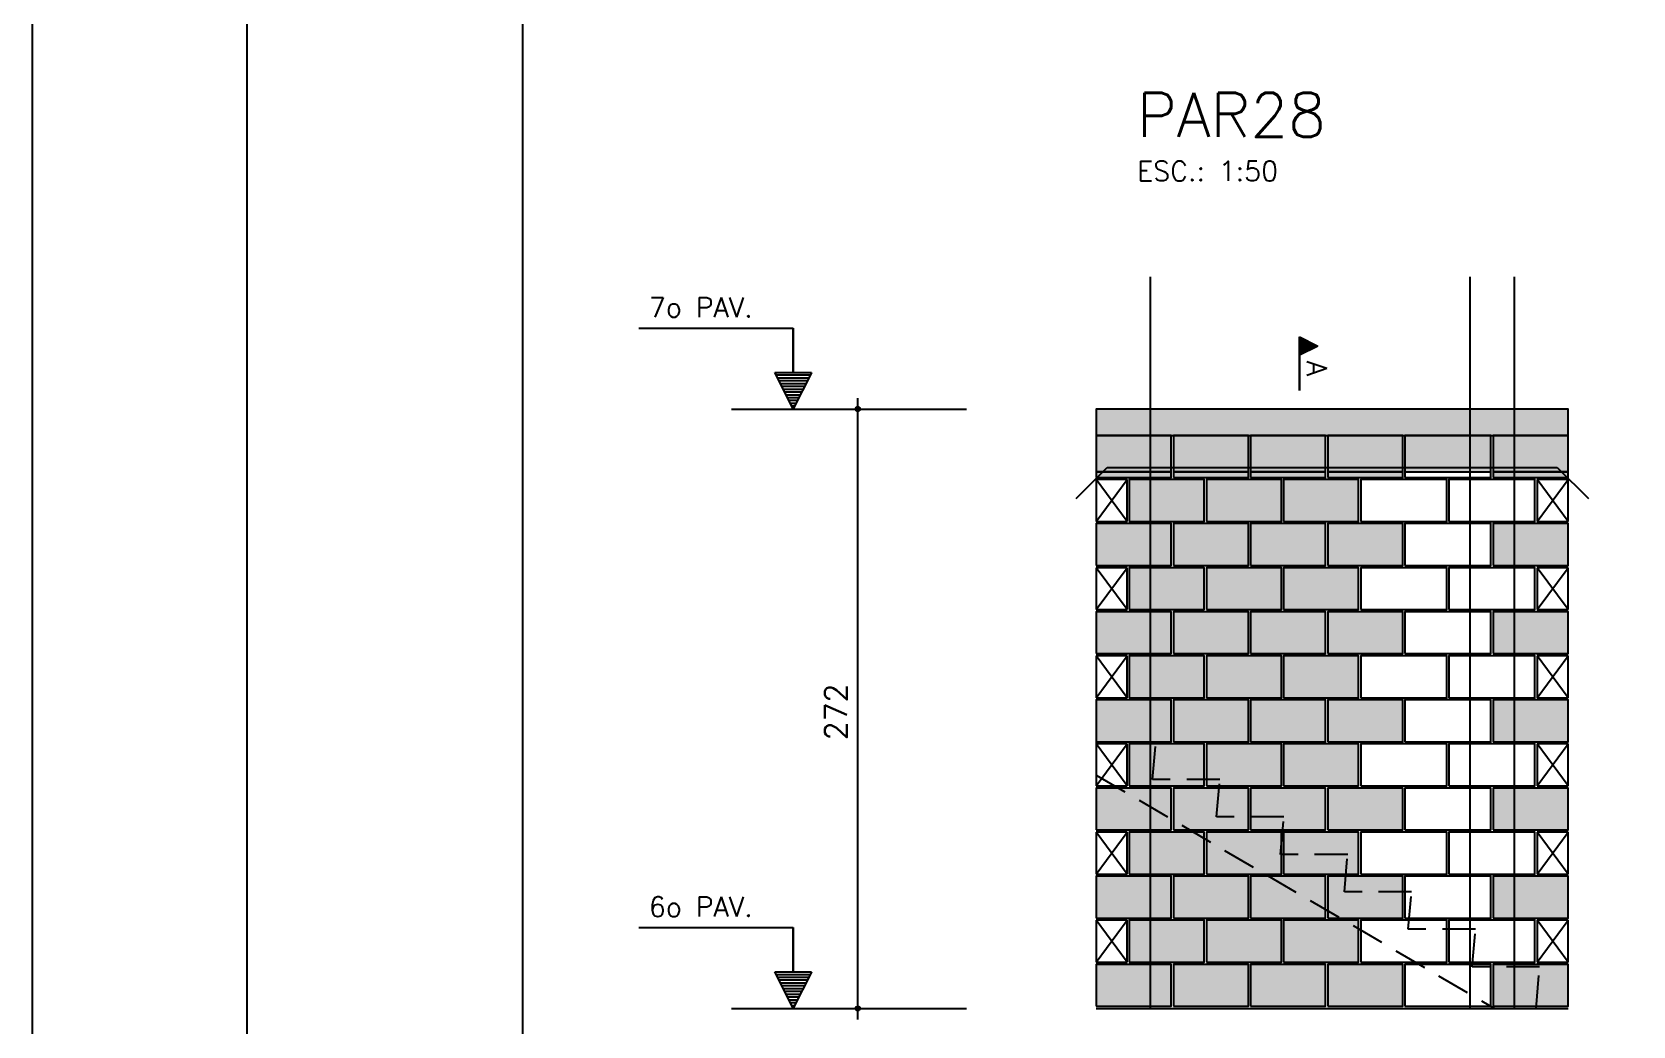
# Model space of a CAD drawing. Extents: x -1.9 to 86, y -1.6 to 61.
# Drawn here: x -1.95 to 12.57, y 36.41 to 45.44 of the extents above; entities that cross this region are included whole.
import ezdxf

# ---------------------------------------------------------------- set-up
doc = ezdxf.new("R2010")
doc.units = 0
doc.header["$MEASUREMENT"] = 0
doc.linetypes.add('ESTILO_TQS_0001', pattern=[0.45, 0.3, -0.15])
doc.linetypes.add('HIDDEN', pattern=[9.525, 6.35, -3.175])
doc.layers.get('Defpoints').update_dxf_attribs({"linetype": 'CONTINUOUS'})
for name, color, linetype in [('ARQ_FOLHA', 7, 'CONTINUOUS'), ('PENA_01', 1, 'CONTINUOUS'), ('PENA_02', 2, 'CONTINUOUS'), ('PENA_03', 3, 'CONTINUOUS'), ('PENA_05', 5, 'CONTINUOUS'), ('PENA_06', 6, 'CONTINUOUS'), ('PENA_09', 254, 'CONTINUOUS'), ('PENA_11', 252, 'CONTINUOUS'), ('PENA_21', 100, 'CONTINUOUS')]:
    doc.layers.add(name, color=color, linetype=linetype)
doc.styles.get("Standard").update_dxf_attribs({"font": 'ROMANS.SHX'})

msp = doc.modelspace()

# ---------------------------------------------------------------- linework, layer by layer
at = {"layer": 'ARQ_FOLHA', "color": 1}
for points in [[(0, 0), (84.1, 0), (84.1, 59.4), (0, 59.4)], [(2.5, 1), (83.1, 1), (83.1, 58.4), (2.5, 58.4)]]:
    msp.add_lwpolyline(points, close=True, dxfattribs=at)
at = {"layer": 'Defpoints', "color": 8, "linetype": 'HIDDEN', "ltscale": 100}
msp.add_lwpolyline([(-1.95, 60.95), (-1.95, -1.55), (86.05, -1.55), (86.05, 60.95)], close=True, dxfattribs=at)
at = {"layer": 'PENA_01', "linetype": 'Continuous'}
for p, q in [((5.541, 36.473), (5.541, 42.114)), ((4.395, 42.014), (6.526, 42.014)), ((7.703, 41.444), (8.383, 41.444)), ((8.403, 41.444), (9.083, 41.444)), ((9.103, 41.444), (9.783, 41.444)), ((9.803, 41.444), (10.483, 41.444)), ((10.503, 41.444), (11.283, 41.444)), ((11.303, 41.444), (11.983, 41.444)), ((4.395, 36.574), (6.526, 36.574))]:
    msp.add_line(p, q, dxfattribs=at)
at = {"layer": 'PENA_01', "linetype": 'ESTILO_TQS_0001'}
msp.add_lwpolyline([(7.703, 38.691), (11.315, 36.574), (11.695, 36.574), (11.724, 36.952), (11.114, 36.952), (11.144, 37.292), (10.534, 37.292), (10.564, 37.632), (9.954, 37.632), (9.984, 37.972), (9.374, 37.972), (9.404, 38.312), (8.794, 38.312), (8.824, 38.652), (8.214, 38.652), (8.244, 38.992), (7.703, 38.992), (7.703, 38.691)], dxfattribs=at)
at = {"layer": 'PENA_02', "linetype": 'Continuous'}
for p, q in [((7.983, 41.374), (7.703, 41.374)), ((7.703, 41.374), (7.703, 40.994)), ((7.983, 40.994), (7.983, 41.374)), ((11.983, 41.374), (11.703, 41.374)), ((11.703, 41.374), (11.703, 40.994)), ((11.983, 40.994), (11.983, 41.374)), ((7.703, 40.994), (7.983, 40.994)), ((11.703, 40.994), (11.983, 40.994)), ((7.983, 40.574), (7.703, 40.574)), ((7.703, 40.574), (7.703, 40.194)), ((7.983, 40.194), (7.983, 40.574)), ((11.983, 40.574), (11.703, 40.574)), ((11.703, 40.574), (11.703, 40.194)), ((11.983, 40.194), (11.983, 40.574)), ((7.703, 40.194), (7.983, 40.194)), ((11.703, 40.194), (11.983, 40.194)), ((7.983, 39.774), (7.703, 39.774)), ((7.703, 39.774), (7.703, 39.394)), ((7.983, 39.394), (7.983, 39.774)), ((11.983, 39.774), (11.703, 39.774)), ((11.703, 39.774), (11.703, 39.394)), ((11.983, 39.394), (11.983, 39.774)), ((7.703, 39.394), (7.983, 39.394)), ((11.703, 39.394), (11.983, 39.394)), ((7.983, 38.974), (7.703, 38.974)), ((7.703, 38.974), (7.703, 38.594)), ((7.983, 38.594), (7.983, 38.974)), ((11.983, 38.974), (11.703, 38.974)), ((11.703, 38.974), (11.703, 38.594)), ((11.983, 38.594), (11.983, 38.974)), ((7.703, 38.594), (7.983, 38.594)), ((11.703, 38.594), (11.983, 38.594)), ((7.983, 38.174), (7.703, 38.174)), ((7.703, 38.174), (7.703, 37.794)), ((7.983, 37.794), (7.983, 38.174)), ((11.983, 38.174), (11.703, 38.174)), ((11.703, 38.174), (11.703, 37.794)), ((11.983, 37.794), (11.983, 38.174)), ((7.703, 37.794), (7.983, 37.794)), ((11.703, 37.794), (11.983, 37.794)), ((7.983, 37.374), (7.703, 37.374)), ((7.703, 37.374), (7.703, 36.994)), ((7.983, 36.994), (7.983, 37.374)), ((11.983, 37.374), (11.703, 37.374)), ((11.703, 37.374), (11.703, 36.994)), ((11.983, 36.994), (11.983, 37.374)), ((7.703, 36.994), (7.983, 36.994)), ((11.703, 36.994), (11.983, 36.994)), ((7.703, 36.574), (11.983, 36.574))]:
    msp.add_line(p, q, dxfattribs=at)
for points in [[(7.703, 41.774), (11.983, 41.774), (11.983, 42.014), (7.703, 42.014), (7.703, 41.774)], [(7.703, 41.394), (8.383, 41.394), (8.383, 41.774), (7.703, 41.774), (7.703, 41.394)], [(8.403, 41.394), (9.083, 41.394), (9.083, 41.774), (8.403, 41.774), (8.403, 41.394)], [(9.103, 41.394), (9.783, 41.394), (9.783, 41.774), (9.103, 41.774), (9.103, 41.394)], [(9.803, 41.394), (10.483, 41.394), (10.483, 41.774), (9.803, 41.774), (9.803, 41.394)], [(10.503, 41.394), (11.283, 41.394), (11.283, 41.774), (10.503, 41.774), (10.503, 41.394)], [(11.303, 41.394), (11.983, 41.394), (11.983, 41.774), (11.303, 41.774), (11.303, 41.394)], [(8.003, 40.994), (8.683, 40.994), (8.683, 41.374), (8.003, 41.374), (8.003, 40.994)], [(8.703, 40.994), (9.383, 40.994), (9.383, 41.374), (8.703, 41.374), (8.703, 40.994)], [(9.403, 40.994), (10.083, 40.994), (10.083, 41.374), (9.403, 41.374), (9.403, 40.994)], [(10.103, 40.994), (10.883, 40.994), (10.883, 41.374), (10.103, 41.374), (10.103, 40.994)], [(10.903, 40.994), (11.683, 40.994), (11.683, 41.374), (10.903, 41.374), (10.903, 40.994)], [(7.703, 40.594), (8.383, 40.594), (8.383, 40.974), (7.703, 40.974), (7.703, 40.594)], [(8.403, 40.594), (9.083, 40.594), (9.083, 40.974), (8.403, 40.974), (8.403, 40.594)], [(9.103, 40.594), (9.783, 40.594), (9.783, 40.974), (9.103, 40.974), (9.103, 40.594)], [(9.803, 40.594), (10.483, 40.594), (10.483, 40.974), (9.803, 40.974), (9.803, 40.594)], [(10.503, 40.594), (11.283, 40.594), (11.283, 40.974), (10.503, 40.974), (10.503, 40.594)], [(11.303, 40.594), (11.983, 40.594), (11.983, 40.974), (11.303, 40.974), (11.303, 40.594)], [(8.003, 40.194), (8.683, 40.194), (8.683, 40.574), (8.003, 40.574), (8.003, 40.194)], [(8.703, 40.194), (9.383, 40.194), (9.383, 40.574), (8.703, 40.574), (8.703, 40.194)], [(9.403, 40.194), (10.083, 40.194), (10.083, 40.574), (9.403, 40.574), (9.403, 40.194)], [(10.103, 40.194), (10.883, 40.194), (10.883, 40.574), (10.103, 40.574), (10.103, 40.194)], [(10.903, 40.194), (11.683, 40.194), (11.683, 40.574), (10.903, 40.574), (10.903, 40.194)], [(7.703, 39.794), (8.383, 39.794), (8.383, 40.174), (7.703, 40.174), (7.703, 39.794)], [(8.403, 39.794), (9.083, 39.794), (9.083, 40.174), (8.403, 40.174), (8.403, 39.794)], [(9.103, 39.794), (9.783, 39.794), (9.783, 40.174), (9.103, 40.174), (9.103, 39.794)], [(9.803, 39.794), (10.483, 39.794), (10.483, 40.174), (9.803, 40.174), (9.803, 39.794)], [(10.503, 39.794), (11.283, 39.794), (11.283, 40.174), (10.503, 40.174), (10.503, 39.794)], [(11.303, 39.794), (11.983, 39.794), (11.983, 40.174), (11.303, 40.174), (11.303, 39.794)], [(8.003, 39.394), (8.683, 39.394), (8.683, 39.774), (8.003, 39.774), (8.003, 39.394)], [(8.703, 39.394), (9.383, 39.394), (9.383, 39.774), (8.703, 39.774), (8.703, 39.394)], [(9.403, 39.394), (10.083, 39.394), (10.083, 39.774), (9.403, 39.774), (9.403, 39.394)], [(10.103, 39.394), (10.883, 39.394), (10.883, 39.774), (10.103, 39.774), (10.103, 39.394)], [(10.903, 39.394), (11.683, 39.394), (11.683, 39.774), (10.903, 39.774), (10.903, 39.394)], [(7.703, 38.994), (8.383, 38.994), (8.383, 39.374), (7.703, 39.374), (7.703, 38.994)], [(8.403, 38.994), (9.083, 38.994), (9.083, 39.374), (8.403, 39.374), (8.403, 38.994)], [(9.103, 38.994), (9.783, 38.994), (9.783, 39.374), (9.103, 39.374), (9.103, 38.994)], [(9.803, 38.994), (10.483, 38.994), (10.483, 39.374), (9.803, 39.374), (9.803, 38.994)], [(10.503, 38.994), (11.283, 38.994), (11.283, 39.374), (10.503, 39.374), (10.503, 38.994)], [(11.303, 38.994), (11.983, 38.994), (11.983, 39.374), (11.303, 39.374), (11.303, 38.994)], [(8.003, 38.594), (8.683, 38.594), (8.683, 38.974), (8.003, 38.974), (8.003, 38.594)], [(8.703, 38.594), (9.383, 38.594), (9.383, 38.974), (8.703, 38.974), (8.703, 38.594)], [(9.403, 38.594), (10.083, 38.594), (10.083, 38.974), (9.403, 38.974), (9.403, 38.594)], [(10.103, 38.594), (10.883, 38.594), (10.883, 38.974), (10.103, 38.974), (10.103, 38.594)], [(10.903, 38.594), (11.683, 38.594), (11.683, 38.974), (10.903, 38.974), (10.903, 38.594)], [(7.703, 38.194), (8.383, 38.194), (8.383, 38.574), (7.703, 38.574), (7.703, 38.194)], [(8.403, 38.194), (9.083, 38.194), (9.083, 38.574), (8.403, 38.574), (8.403, 38.194)], [(9.103, 38.194), (9.783, 38.194), (9.783, 38.574), (9.103, 38.574), (9.103, 38.194)], [(9.803, 38.194), (10.483, 38.194), (10.483, 38.574), (9.803, 38.574), (9.803, 38.194)], [(10.503, 38.194), (11.283, 38.194), (11.283, 38.574), (10.503, 38.574), (10.503, 38.194)], [(11.303, 38.194), (11.983, 38.194), (11.983, 38.574), (11.303, 38.574), (11.303, 38.194)], [(8.003, 37.794), (8.683, 37.794), (8.683, 38.174), (8.003, 38.174), (8.003, 37.794)], [(8.703, 37.794), (9.383, 37.794), (9.383, 38.174), (8.703, 38.174), (8.703, 37.794)], [(9.403, 37.794), (10.083, 37.794), (10.083, 38.174), (9.403, 38.174), (9.403, 37.794)], [(10.103, 37.794), (10.883, 37.794), (10.883, 38.174), (10.103, 38.174), (10.103, 37.794)], [(10.903, 37.794), (11.683, 37.794), (11.683, 38.174), (10.903, 38.174), (10.903, 37.794)], [(7.703, 37.394), (8.383, 37.394), (8.383, 37.774), (7.703, 37.774), (7.703, 37.394)], [(8.403, 37.394), (9.083, 37.394), (9.083, 37.774), (8.403, 37.774), (8.403, 37.394)], [(9.103, 37.394), (9.783, 37.394), (9.783, 37.774), (9.103, 37.774), (9.103, 37.394)], [(9.803, 37.394), (10.483, 37.394), (10.483, 37.774), (9.803, 37.774), (9.803, 37.394)], [(10.503, 37.394), (11.283, 37.394), (11.283, 37.774), (10.503, 37.774), (10.503, 37.394)], [(11.303, 37.394), (11.983, 37.394), (11.983, 37.774), (11.303, 37.774), (11.303, 37.394)], [(8.003, 36.994), (8.683, 36.994), (8.683, 37.374), (8.003, 37.374), (8.003, 36.994)], [(8.703, 36.994), (9.383, 36.994), (9.383, 37.374), (8.703, 37.374), (8.703, 36.994)], [(9.403, 36.994), (10.083, 36.994), (10.083, 37.374), (9.403, 37.374), (9.403, 36.994)], [(10.103, 36.994), (10.883, 36.994), (10.883, 37.374), (10.103, 37.374), (10.103, 36.994)], [(10.903, 36.994), (11.683, 36.994), (11.683, 37.374), (10.903, 37.374), (10.903, 36.994)], [(7.703, 36.594), (8.383, 36.594), (8.383, 36.974), (7.703, 36.974), (7.703, 36.594)], [(8.403, 36.594), (9.083, 36.594), (9.083, 36.974), (8.403, 36.974), (8.403, 36.594)], [(9.103, 36.594), (9.783, 36.594), (9.783, 36.974), (9.103, 36.974), (9.103, 36.594)], [(9.803, 36.594), (10.483, 36.594), (10.483, 36.974), (9.803, 36.974), (9.803, 36.594)], [(10.503, 36.594), (11.283, 36.594), (11.283, 36.974), (10.503, 36.974), (10.503, 36.594)], [(11.303, 36.594), (11.983, 36.594), (11.983, 36.974), (11.303, 36.974), (11.303, 36.594)]]:
    msp.add_lwpolyline(points, dxfattribs=at)
for centre, radius in [((5.541, 42.014), 0.02), ((5.541, 42.014), 0.01), ((5.541, 36.574), 0.02), ((5.541, 36.574), 0.01)]:
    msp.add_circle(centre, radius, dxfattribs=at)
at = {"layer": 'PENA_03', "linetype": 'Continuous'}
for p, q in [((4.954, 42.745), (3.554, 42.745)), ((4.954, 42.345), (4.954, 42.745)), ((4.956, 42.345), (4.956, 42.747)), ((9.546, 42.182), (9.546, 42.668)), ((9.546, 42.668), (9.712, 42.585)), ((9.547, 42.667), (9.547, 42.503)), ((9.547, 42.667), (9.711, 42.585)), ((9.711, 42.585), (9.547, 42.503)), ((9.712, 42.585), (9.547, 42.503)), ((9.559, 42.662), (9.559, 42.509)), ((9.572, 42.655), (9.572, 42.515)), ((9.585, 42.649), (9.585, 42.521)), ((9.598, 42.643), (9.598, 42.528)), ((9.61, 42.636), (9.61, 42.534)), ((9.623, 42.63), (9.623, 42.541)), ((9.636, 42.624), (9.636, 42.547)), ((9.649, 42.617), (9.649, 42.553)), ((9.661, 42.611), (9.661, 42.56)), ((9.674, 42.604), (9.674, 42.566)), ((9.687, 42.598), (9.687, 42.572)), ((9.7, 42.592), (9.7, 42.579)), ((9.547, 42.503), (9.547, 42.182)), ((4.955, 42.014), (4.789, 42.345)), ((4.789, 42.345), (4.954, 42.345)), ((4.955, 42.017), (4.791, 42.344)), ((5.119, 42.344), (4.791, 42.344)), ((5.108, 42.32), (4.802, 42.32)), ((5.095, 42.294), (4.814, 42.294)), ((5.083, 42.269), (4.827, 42.269)), ((5.121, 42.345), (4.955, 42.014)), ((5.119, 42.344), (4.955, 42.017)), ((4.956, 42.345), (5.121, 42.345)), ((5.07, 42.243), (4.84, 42.243)), ((5.057, 42.218), (4.853, 42.218)), ((5.044, 42.192), (4.866, 42.192)), ((5.031, 42.167), (4.878, 42.167)), ((5.019, 42.141), (4.891, 42.141)), ((5.006, 42.116), (4.904, 42.116)), ((4.993, 42.09), (4.917, 42.09)), ((4.98, 42.065), (4.929, 42.065)), ((4.968, 42.039), (4.942, 42.039)), ((7.703, 40.994), (7.983, 41.374)), ((7.983, 40.994), (7.703, 41.374)), ((11.703, 40.994), (11.983, 41.374)), ((11.983, 40.994), (11.703, 41.374)), ((7.703, 40.194), (7.983, 40.574)), ((7.983, 40.194), (7.703, 40.574)), ((11.703, 40.194), (11.983, 40.574)), ((11.983, 40.194), (11.703, 40.574)), ((7.703, 39.394), (7.983, 39.774)), ((7.983, 39.394), (7.703, 39.774)), ((11.703, 39.394), (11.983, 39.774)), ((11.983, 39.394), (11.703, 39.774)), ((7.703, 38.594), (7.983, 38.974)), ((7.983, 38.594), (7.703, 38.974)), ((11.703, 38.594), (11.983, 38.974)), ((11.983, 38.594), (11.703, 38.974)), ((7.703, 37.794), (7.983, 38.174)), ((7.983, 37.794), (7.703, 38.174)), ((11.703, 37.794), (11.983, 38.174)), ((11.983, 37.794), (11.703, 38.174)), ((7.703, 36.994), (7.983, 37.374)), ((7.983, 36.994), (7.703, 37.374)), ((11.703, 36.994), (11.983, 37.374)), ((11.983, 36.994), (11.703, 37.374)), ((4.954, 37.305), (3.554, 37.305)), ((4.954, 36.905), (4.954, 37.305)), ((4.956, 36.905), (4.956, 37.307)), ((4.955, 36.574), (4.789, 36.905)), ((4.789, 36.905), (4.954, 36.905)), ((4.955, 36.577), (4.791, 36.904)), ((5.119, 36.904), (4.791, 36.904)), ((5.121, 36.905), (4.955, 36.574)), ((5.119, 36.904), (4.955, 36.577)), ((4.956, 36.905), (5.121, 36.905)), ((5.108, 36.88), (4.802, 36.88)), ((5.095, 36.854), (4.814, 36.854)), ((5.083, 36.829), (4.827, 36.829)), ((5.07, 36.803), (4.84, 36.803)), ((5.057, 36.778), (4.853, 36.778)), ((5.044, 36.752), (4.866, 36.752)), ((5.031, 36.727), (4.878, 36.727)), ((5.019, 36.701), (4.891, 36.701)), ((5.006, 36.676), (4.904, 36.676)), ((4.993, 36.65), (4.917, 36.65)), ((4.98, 36.625), (4.929, 36.625)), ((4.968, 36.599), (4.942, 36.599))]:
    msp.add_line(p, q, dxfattribs=at)
at = {"layer": 'PENA_05', "linetype": 'Continuous'}
for p, q in [((7.52, 41.201), (7.803, 41.484)), ((7.803, 41.484), (11.885, 41.484)), ((11.885, 41.484), (12.168, 41.201))]:
    msp.add_line(p, q, dxfattribs=at)
for points in [[(8.193, 43.214), (8.193, 36.574)], [(11.093, 43.214), (11.093, 36.574)], [(11.493, 43.214), (11.493, 36.574)]]:
    msp.add_lwpolyline(points, dxfattribs=at)
at = {"layer": 'PENA_09', "linetype": 'Continuous'}
for points in [[(7.703, 41.444), (8.383, 41.444), (8.383, 41.774), (7.703, 41.774), (7.703, 41.444)], [(8.403, 41.444), (9.083, 41.444), (9.083, 41.774), (8.403, 41.774), (8.403, 41.444)], [(9.103, 41.444), (9.783, 41.444), (9.783, 41.774), (9.103, 41.774), (9.103, 41.444)], [(9.803, 41.444), (10.483, 41.444), (10.483, 41.774), (9.803, 41.774), (9.803, 41.444)], [(10.503, 41.444), (11.283, 41.444), (11.283, 41.774), (10.503, 41.774), (10.503, 41.444)], [(11.303, 41.444), (11.983, 41.444), (11.983, 41.774), (11.303, 41.774), (11.303, 41.444)]]:
    msp.add_lwpolyline(points, dxfattribs=at)
for points in [[(7.703, 41.444), (8.383, 41.444), (8.383, 41.774)], [(7.703, 41.444), (8.383, 41.774), (7.703, 41.774)], [(7.703, 41.444), (7.703, 41.774), (7.703, 41.444)], [(8.403, 41.444), (9.083, 41.444), (9.083, 41.774)], [(8.403, 41.444), (9.083, 41.774), (8.403, 41.774)], [(8.403, 41.444), (8.403, 41.774), (8.403, 41.444)], [(9.103, 41.444), (9.783, 41.444), (9.783, 41.774)], [(9.103, 41.444), (9.783, 41.774), (9.103, 41.774)], [(9.103, 41.444), (9.103, 41.774), (9.103, 41.444)], [(9.803, 41.444), (10.483, 41.444), (10.483, 41.774)], [(9.803, 41.444), (10.483, 41.774), (9.803, 41.774)], [(9.803, 41.444), (9.803, 41.774), (9.803, 41.444)], [(10.503, 41.444), (11.283, 41.444), (11.283, 41.774)], [(10.503, 41.444), (11.283, 41.774), (10.503, 41.774)], [(10.503, 41.444), (10.503, 41.774), (10.503, 41.444)], [(11.303, 41.444), (11.983, 41.444), (11.983, 41.774)], [(11.303, 41.444), (11.983, 41.774), (11.303, 41.774)], [(11.303, 41.444), (11.303, 41.774), (11.303, 41.444)]]:
    msp.add_solid(points, dxfattribs=at)
at = {"layer": 'PENA_11', "linetype": 'Continuous'}
for points in [[(7.703, 41.774), (11.983, 41.774), (11.983, 42.014)], [(7.703, 41.774), (11.983, 42.014), (7.703, 42.014)], [(7.703, 41.774), (7.703, 42.014), (7.703, 41.774)]]:
    msp.add_solid(points, dxfattribs=at)
at = {"layer": 'PENA_21', "linetype": 'Continuous'}
for points in [[(7.703, 41.394), (8.383, 41.394), (8.383, 41.444), (7.703, 41.444), (7.703, 41.394)], [(8.403, 41.394), (9.083, 41.394), (9.083, 41.444), (8.403, 41.444), (8.403, 41.394)], [(9.103, 41.394), (9.783, 41.394), (9.783, 41.444), (9.103, 41.444), (9.103, 41.394)], [(9.803, 41.394), (10.483, 41.394), (10.483, 41.444), (9.803, 41.444), (9.803, 41.394)], [(11.303, 41.394), (11.983, 41.394), (11.983, 41.444), (11.303, 41.444), (11.303, 41.394)], [(8.003, 40.994), (8.683, 40.994), (8.683, 41.374), (8.003, 41.374), (8.003, 40.994)], [(8.703, 40.994), (9.383, 40.994), (9.383, 41.374), (8.703, 41.374), (8.703, 40.994)], [(9.403, 40.994), (10.083, 40.994), (10.083, 41.374), (9.403, 41.374), (9.403, 40.994)], [(7.703, 40.594), (8.383, 40.594), (8.383, 40.974), (7.703, 40.974), (7.703, 40.594)], [(8.403, 40.594), (9.083, 40.594), (9.083, 40.974), (8.403, 40.974), (8.403, 40.594)], [(9.103, 40.594), (9.783, 40.594), (9.783, 40.974), (9.103, 40.974), (9.103, 40.594)], [(9.803, 40.594), (10.483, 40.594), (10.483, 40.974), (9.803, 40.974), (9.803, 40.594)], [(11.303, 40.594), (11.983, 40.594), (11.983, 40.974), (11.303, 40.974), (11.303, 40.594)], [(8.003, 40.194), (8.683, 40.194), (8.683, 40.574), (8.003, 40.574), (8.003, 40.194)], [(8.703, 40.194), (9.383, 40.194), (9.383, 40.574), (8.703, 40.574), (8.703, 40.194)], [(9.403, 40.194), (10.083, 40.194), (10.083, 40.574), (9.403, 40.574), (9.403, 40.194)], [(7.703, 39.794), (8.383, 39.794), (8.383, 40.174), (7.703, 40.174), (7.703, 39.794)], [(8.403, 39.794), (9.083, 39.794), (9.083, 40.174), (8.403, 40.174), (8.403, 39.794)], [(9.103, 39.794), (9.783, 39.794), (9.783, 40.174), (9.103, 40.174), (9.103, 39.794)], [(9.803, 39.794), (10.483, 39.794), (10.483, 40.174), (9.803, 40.174), (9.803, 39.794)], [(11.303, 39.794), (11.983, 39.794), (11.983, 40.174), (11.303, 40.174), (11.303, 39.794)], [(8.003, 39.394), (8.683, 39.394), (8.683, 39.774), (8.003, 39.774), (8.003, 39.394)], [(8.703, 39.394), (9.383, 39.394), (9.383, 39.774), (8.703, 39.774), (8.703, 39.394)], [(9.403, 39.394), (10.083, 39.394), (10.083, 39.774), (9.403, 39.774), (9.403, 39.394)], [(7.703, 38.994), (8.383, 38.994), (8.383, 39.374), (7.703, 39.374), (7.703, 38.994)], [(8.403, 38.994), (9.083, 38.994), (9.083, 39.374), (8.403, 39.374), (8.403, 38.994)], [(9.103, 38.994), (9.783, 38.994), (9.783, 39.374), (9.103, 39.374), (9.103, 38.994)], [(9.803, 38.994), (10.483, 38.994), (10.483, 39.374), (9.803, 39.374), (9.803, 38.994)], [(11.303, 38.994), (11.983, 38.994), (11.983, 39.374), (11.303, 39.374), (11.303, 38.994)], [(8.003, 38.594), (8.683, 38.594), (8.683, 38.974), (8.003, 38.974), (8.003, 38.594)], [(8.703, 38.594), (9.383, 38.594), (9.383, 38.974), (8.703, 38.974), (8.703, 38.594)], [(9.403, 38.594), (10.083, 38.594), (10.083, 38.974), (9.403, 38.974), (9.403, 38.594)], [(7.703, 38.194), (8.383, 38.194), (8.383, 38.574), (7.703, 38.574), (7.703, 38.194)], [(8.403, 38.194), (9.083, 38.194), (9.083, 38.574), (8.403, 38.574), (8.403, 38.194)], [(9.103, 38.194), (9.783, 38.194), (9.783, 38.574), (9.103, 38.574), (9.103, 38.194)], [(9.803, 38.194), (10.483, 38.194), (10.483, 38.574), (9.803, 38.574), (9.803, 38.194)], [(11.303, 38.194), (11.983, 38.194), (11.983, 38.574), (11.303, 38.574), (11.303, 38.194)], [(8.003, 37.794), (8.683, 37.794), (8.683, 38.174), (8.003, 38.174), (8.003, 37.794)], [(8.703, 37.794), (9.383, 37.794), (9.383, 38.174), (8.703, 38.174), (8.703, 37.794)], [(9.403, 37.794), (10.083, 37.794), (10.083, 38.174), (9.403, 38.174), (9.403, 37.794)], [(7.703, 37.394), (8.383, 37.394), (8.383, 37.774), (7.703, 37.774), (7.703, 37.394)], [(8.403, 37.394), (9.083, 37.394), (9.083, 37.774), (8.403, 37.774), (8.403, 37.394)], [(9.103, 37.394), (9.783, 37.394), (9.783, 37.774), (9.103, 37.774), (9.103, 37.394)], [(9.803, 37.394), (10.483, 37.394), (10.483, 37.774), (9.803, 37.774), (9.803, 37.394)], [(11.303, 37.394), (11.983, 37.394), (11.983, 37.774), (11.303, 37.774), (11.303, 37.394)], [(8.003, 36.994), (8.683, 36.994), (8.683, 37.374), (8.003, 37.374), (8.003, 36.994)], [(8.703, 36.994), (9.383, 36.994), (9.383, 37.374), (8.703, 37.374), (8.703, 36.994)], [(9.403, 36.994), (10.083, 36.994), (10.083, 37.374), (9.403, 37.374), (9.403, 36.994)], [(7.703, 36.594), (8.383, 36.594), (8.383, 36.974), (7.703, 36.974), (7.703, 36.594)], [(8.403, 36.594), (9.083, 36.594), (9.083, 36.974), (8.403, 36.974), (8.403, 36.594)], [(9.103, 36.594), (9.783, 36.594), (9.783, 36.974), (9.103, 36.974), (9.103, 36.594)], [(9.803, 36.594), (10.483, 36.594), (10.483, 36.974), (9.803, 36.974), (9.803, 36.594)], [(11.303, 36.594), (11.983, 36.594), (11.983, 36.974), (11.303, 36.974), (11.303, 36.594)]]:
    msp.add_lwpolyline(points, dxfattribs=at)
for points in [[(7.703, 41.394), (8.383, 41.394), (8.383, 41.444)], [(7.703, 41.394), (8.383, 41.444), (7.703, 41.444)], [(7.703, 41.394), (7.703, 41.444), (7.703, 41.394)], [(8.403, 41.394), (9.083, 41.394), (9.083, 41.444)], [(8.403, 41.394), (9.083, 41.444), (8.403, 41.444)], [(8.403, 41.394), (8.403, 41.444), (8.403, 41.394)], [(9.103, 41.394), (9.783, 41.394), (9.783, 41.444)], [(9.103, 41.394), (9.783, 41.444), (9.103, 41.444)], [(9.103, 41.394), (9.103, 41.444), (9.103, 41.394)], [(9.803, 41.394), (10.483, 41.394), (10.483, 41.444)], [(9.803, 41.394), (10.483, 41.444), (9.803, 41.444)], [(9.803, 41.394), (9.803, 41.444), (9.803, 41.394)], [(11.303, 41.394), (11.983, 41.394), (11.983, 41.444)], [(11.303, 41.394), (11.983, 41.444), (11.303, 41.444)], [(11.303, 41.394), (11.303, 41.444), (11.303, 41.394)], [(8.003, 40.994), (8.683, 40.994), (8.683, 41.374)], [(8.003, 40.994), (8.683, 41.374), (8.003, 41.374)], [(8.003, 40.994), (8.003, 41.374), (8.003, 40.994)], [(8.703, 40.994), (9.383, 40.994), (9.383, 41.374)], [(8.703, 40.994), (9.383, 41.374), (8.703, 41.374)], [(8.703, 40.994), (8.703, 41.374), (8.703, 40.994)], [(9.403, 40.994), (10.083, 40.994), (10.083, 41.374)], [(9.403, 40.994), (10.083, 41.374), (9.403, 41.374)], [(9.403, 40.994), (9.403, 41.374), (9.403, 40.994)], [(7.703, 40.594), (8.383, 40.594), (8.383, 40.974)], [(7.703, 40.594), (8.383, 40.974), (7.703, 40.974)], [(7.703, 40.594), (7.703, 40.974), (7.703, 40.594)], [(8.403, 40.594), (9.083, 40.594), (9.083, 40.974)], [(8.403, 40.594), (9.083, 40.974), (8.403, 40.974)], [(8.403, 40.594), (8.403, 40.974), (8.403, 40.594)], [(9.103, 40.594), (9.783, 40.594), (9.783, 40.974)], [(9.103, 40.594), (9.783, 40.974), (9.103, 40.974)], [(9.103, 40.594), (9.103, 40.974), (9.103, 40.594)], [(9.803, 40.594), (10.483, 40.594), (10.483, 40.974)], [(9.803, 40.594), (10.483, 40.974), (9.803, 40.974)], [(9.803, 40.594), (9.803, 40.974), (9.803, 40.594)], [(11.303, 40.594), (11.983, 40.594), (11.983, 40.974)], [(11.303, 40.594), (11.983, 40.974), (11.303, 40.974)], [(11.303, 40.594), (11.303, 40.974), (11.303, 40.594)], [(8.003, 40.194), (8.683, 40.194), (8.683, 40.574)], [(8.003, 40.194), (8.683, 40.574), (8.003, 40.574)], [(8.003, 40.194), (8.003, 40.574), (8.003, 40.194)], [(8.703, 40.194), (9.383, 40.194), (9.383, 40.574)], [(8.703, 40.194), (9.383, 40.574), (8.703, 40.574)], [(8.703, 40.194), (8.703, 40.574), (8.703, 40.194)], [(9.403, 40.194), (10.083, 40.194), (10.083, 40.574)], [(9.403, 40.194), (10.083, 40.574), (9.403, 40.574)], [(9.403, 40.194), (9.403, 40.574), (9.403, 40.194)], [(7.703, 39.794), (8.383, 39.794), (8.383, 40.174)], [(7.703, 39.794), (8.383, 40.174), (7.703, 40.174)], [(7.703, 39.794), (7.703, 40.174), (7.703, 39.794)], [(8.403, 39.794), (9.083, 39.794), (9.083, 40.174)], [(8.403, 39.794), (9.083, 40.174), (8.403, 40.174)], [(8.403, 39.794), (8.403, 40.174), (8.403, 39.794)], [(9.103, 39.794), (9.783, 39.794), (9.783, 40.174)], [(9.103, 39.794), (9.783, 40.174), (9.103, 40.174)], [(9.103, 39.794), (9.103, 40.174), (9.103, 39.794)], [(9.803, 39.794), (10.483, 39.794), (10.483, 40.174)], [(9.803, 39.794), (10.483, 40.174), (9.803, 40.174)], [(9.803, 39.794), (9.803, 40.174), (9.803, 39.794)], [(11.303, 39.794), (11.983, 39.794), (11.983, 40.174)], [(11.303, 39.794), (11.983, 40.174), (11.303, 40.174)], [(11.303, 39.794), (11.303, 40.174), (11.303, 39.794)], [(8.003, 39.394), (8.683, 39.394), (8.683, 39.774)], [(8.003, 39.394), (8.683, 39.774), (8.003, 39.774)], [(8.003, 39.394), (8.003, 39.774), (8.003, 39.394)], [(8.703, 39.394), (9.383, 39.394), (9.383, 39.774)], [(8.703, 39.394), (9.383, 39.774), (8.703, 39.774)], [(8.703, 39.394), (8.703, 39.774), (8.703, 39.394)], [(9.403, 39.394), (10.083, 39.394), (10.083, 39.774)], [(9.403, 39.394), (10.083, 39.774), (9.403, 39.774)], [(9.403, 39.394), (9.403, 39.774), (9.403, 39.394)], [(7.703, 38.994), (8.383, 38.994), (8.383, 39.374)], [(7.703, 38.994), (8.383, 39.374), (7.703, 39.374)], [(7.703, 38.994), (7.703, 39.374), (7.703, 38.994)], [(8.403, 38.994), (9.083, 38.994), (9.083, 39.374)], [(8.403, 38.994), (9.083, 39.374), (8.403, 39.374)], [(8.403, 38.994), (8.403, 39.374), (8.403, 38.994)], [(9.103, 38.994), (9.783, 38.994), (9.783, 39.374)], [(9.103, 38.994), (9.783, 39.374), (9.103, 39.374)], [(9.103, 38.994), (9.103, 39.374), (9.103, 38.994)], [(9.803, 38.994), (10.483, 38.994), (10.483, 39.374)], [(9.803, 38.994), (10.483, 39.374), (9.803, 39.374)], [(9.803, 38.994), (9.803, 39.374), (9.803, 38.994)], [(11.303, 38.994), (11.983, 38.994), (11.983, 39.374)], [(11.303, 38.994), (11.983, 39.374), (11.303, 39.374)], [(11.303, 38.994), (11.303, 39.374), (11.303, 38.994)], [(8.003, 38.594), (8.683, 38.594), (8.683, 38.974)], [(8.003, 38.594), (8.683, 38.974), (8.003, 38.974)], [(8.003, 38.594), (8.003, 38.974), (8.003, 38.594)], [(8.703, 38.594), (9.383, 38.594), (9.383, 38.974)], [(8.703, 38.594), (9.383, 38.974), (8.703, 38.974)], [(8.703, 38.594), (8.703, 38.974), (8.703, 38.594)], [(9.403, 38.594), (10.083, 38.594), (10.083, 38.974)], [(9.403, 38.594), (10.083, 38.974), (9.403, 38.974)], [(9.403, 38.594), (9.403, 38.974), (9.403, 38.594)], [(7.703, 38.194), (8.383, 38.194), (8.383, 38.574)], [(7.703, 38.194), (8.383, 38.574), (7.703, 38.574)], [(7.703, 38.194), (7.703, 38.574), (7.703, 38.194)], [(8.403, 38.194), (9.083, 38.194), (9.083, 38.574)], [(8.403, 38.194), (9.083, 38.574), (8.403, 38.574)], [(8.403, 38.194), (8.403, 38.574), (8.403, 38.194)], [(9.103, 38.194), (9.783, 38.194), (9.783, 38.574)], [(9.103, 38.194), (9.783, 38.574), (9.103, 38.574)], [(9.103, 38.194), (9.103, 38.574), (9.103, 38.194)], [(9.803, 38.194), (10.483, 38.194), (10.483, 38.574)], [(9.803, 38.194), (10.483, 38.574), (9.803, 38.574)], [(9.803, 38.194), (9.803, 38.574), (9.803, 38.194)], [(11.303, 38.194), (11.983, 38.194), (11.983, 38.574)], [(11.303, 38.194), (11.983, 38.574), (11.303, 38.574)], [(11.303, 38.194), (11.303, 38.574), (11.303, 38.194)], [(8.003, 37.794), (8.683, 37.794), (8.683, 38.174)], [(8.003, 37.794), (8.683, 38.174), (8.003, 38.174)], [(8.003, 37.794), (8.003, 38.174), (8.003, 37.794)], [(8.703, 37.794), (9.383, 37.794), (9.383, 38.174)], [(8.703, 37.794), (9.383, 38.174), (8.703, 38.174)], [(8.703, 37.794), (8.703, 38.174), (8.703, 37.794)], [(9.403, 37.794), (10.083, 37.794), (10.083, 38.174)], [(9.403, 37.794), (10.083, 38.174), (9.403, 38.174)], [(9.403, 37.794), (9.403, 38.174), (9.403, 37.794)], [(7.703, 37.394), (8.383, 37.394), (8.383, 37.774)], [(7.703, 37.394), (8.383, 37.774), (7.703, 37.774)], [(7.703, 37.394), (7.703, 37.774), (7.703, 37.394)], [(8.403, 37.394), (9.083, 37.394), (9.083, 37.774)], [(8.403, 37.394), (9.083, 37.774), (8.403, 37.774)], [(8.403, 37.394), (8.403, 37.774), (8.403, 37.394)], [(9.103, 37.394), (9.783, 37.394), (9.783, 37.774)], [(9.103, 37.394), (9.783, 37.774), (9.103, 37.774)], [(9.103, 37.394), (9.103, 37.774), (9.103, 37.394)], [(9.803, 37.394), (10.483, 37.394), (10.483, 37.774)], [(9.803, 37.394), (10.483, 37.774), (9.803, 37.774)], [(9.803, 37.394), (9.803, 37.774), (9.803, 37.394)], [(11.303, 37.394), (11.983, 37.394), (11.983, 37.774)], [(11.303, 37.394), (11.983, 37.774), (11.303, 37.774)], [(11.303, 37.394), (11.303, 37.774), (11.303, 37.394)], [(8.003, 36.994), (8.683, 36.994), (8.683, 37.374)], [(8.003, 36.994), (8.683, 37.374), (8.003, 37.374)], [(8.003, 36.994), (8.003, 37.374), (8.003, 36.994)], [(8.703, 36.994), (9.383, 36.994), (9.383, 37.374)], [(8.703, 36.994), (9.383, 37.374), (8.703, 37.374)], [(8.703, 36.994), (8.703, 37.374), (8.703, 36.994)], [(9.403, 36.994), (10.083, 36.994), (10.083, 37.374)], [(9.403, 36.994), (10.083, 37.374), (9.403, 37.374)], [(9.403, 36.994), (9.403, 37.374), (9.403, 36.994)], [(7.703, 36.594), (8.383, 36.594), (8.383, 36.974)], [(7.703, 36.594), (8.383, 36.974), (7.703, 36.974)], [(7.703, 36.594), (7.703, 36.974), (7.703, 36.594)], [(8.403, 36.594), (9.083, 36.594), (9.083, 36.974)], [(8.403, 36.594), (9.083, 36.974), (8.403, 36.974)], [(8.403, 36.594), (8.403, 36.974), (8.403, 36.594)], [(9.103, 36.594), (9.783, 36.594), (9.783, 36.974)], [(9.103, 36.594), (9.783, 36.974), (9.103, 36.974)], [(9.103, 36.594), (9.103, 36.974), (9.103, 36.594)], [(9.803, 36.594), (10.483, 36.594), (10.483, 36.974)], [(9.803, 36.594), (10.483, 36.974), (9.803, 36.974)], [(9.803, 36.594), (9.803, 36.974), (9.803, 36.594)], [(11.303, 36.594), (11.983, 36.594), (11.983, 36.974)], [(11.303, 36.594), (11.983, 36.974), (11.303, 36.974)], [(11.303, 36.594), (11.303, 36.974), (11.303, 36.594)]]:
    msp.add_solid(points, dxfattribs=at)

# ---------------------------------------------------------------- texts
at = {"layer": 'PENA_03', "linetype": 'Continuous'}
for s, p in [('ESC.: 1:50', (8.073, 44.084)), ('7o PAV.', (3.645, 42.847)), ('6o PAV.', (3.645, 37.407))]:
    msp.add_text(s, height=0.18, dxfattribs=at).set_placement(p)
for s, height, rotation, p in [('A', 0.18, 270, (9.614, 42.45)), ('272', 0.2, 90, (5.441, 39.008))]:
    msp.add_text(s, height=height, rotation=rotation, dxfattribs=at).set_placement(p)
at = {"layer": 'PENA_06', "linetype": 'Continuous'}
msp.add_text('PAR28', height=0.4, dxfattribs=at).set_placement((8.073, 44.484))

doc.saveas('drawing.dxf')
